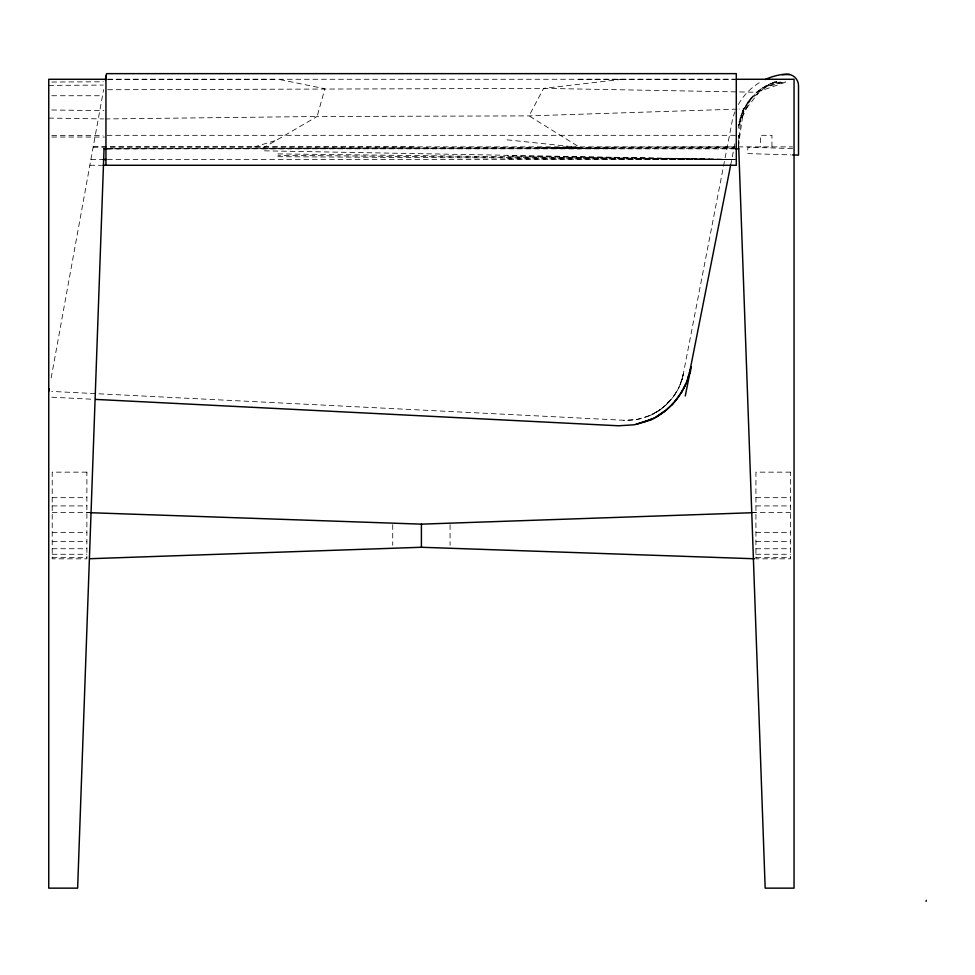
<?xml version="1.0" encoding="UTF-8"?>
<svg xmlns="http://www.w3.org/2000/svg" width="975" height="975" viewBox="0 0 975 975"><rect width="100%" height="100%" fill="white"/><g stroke="black" fill="none" stroke-linecap="round" stroke-linejoin="round"><path stroke-width="0.73" stroke-dasharray="4.88 3.66" d="M738.721 147.688L738.733 135.318L738.733 148.102M735.747 148.858L105.556 148.773L738.27 146.872L740.988 115.269L743.669 108.907L756.649 92.247L762.328 87.994L774.832 81.998L777.782 81.583M738.27 146.872L743.669 108.907L739.111 109.054M51.175 377.922L103.618 89.602M730.628 165.275L734.943 143.41M682.927 375.875L731.445 125.178A59.755 59.755 0 0 1 734.882 111.881M680.087 384.662L683.426 373.523C678.685 401.127 651.641 422.175 623.793 420.262L51.772 391.426M682.902 375.936C679.794 389.122 671.885 401.091 660.953 409.086M738.16 128.237L743.669 108.907M742.852 110.614L751.786 96.988L738.477 125.592C741.487 105.312 756.466 87.153 776.417 81.717M681.659 380.384L682.329 378.166M738.477 125.592L748.325 101.254L769.299 84.167L782.401 81.583M673.908 395.874L678.247 388.659M740.988 115.269L762.328 87.994L785.399 81.656M665.998 404.918L671.434 399.128L663.098 407.44M652.129 414.436L660.087 409.719M262.604 148.298L317.107 116.5L529.047 115.891L737.588 109.102M107.677 89.737L543.611 88.372L756.649 92.247L774.832 81.998M649.533 415.63L637.162 419.384L623.793 420.262M776.575 81.815L764.51 86.653L785.192 81.486M756.649 92.247L786.862 81.778M253.951 147.03L277.924 139.839M622.172 79.28L543.611 88.372L529.047 115.891L579.711 147.347L539.26 147.944M751.762 512.74L755.93 512.594M105.105 118.95L317.107 116.5L324.894 88.749L278.411 79.28M48.75 85.41L103.289 85.069M51.785 82.022L103.399 81.778M262.726 148.797L357.923 148.505M108.578 148.761L734.187 147.7M611.8 148.237L551.655 148.383L580.088 148.834M736.283 79.268L105.946 79.28L277.924 79.28M578.699 79.28L734.76 79.243M51.76 95.745L102.923 95.745M107.092 135.318L737.222 135.318M51.76 135.452L103.009 135.452M51.76 137.048L104.459 137.048M93.21 146.872L734.76 146.872M738.721 147.542L738.697 146.884L792.578 146.872M93.173 147.03L414.728 147.03M321.653 148.358L357.91 148.346M105.568 148.773L737.222 148.261M90.907 159.498L106.129 159.498M107.457 159.498L736.283 159.498L277.924 155.293M89.858 165.275L101.558 165.275M52.211 497.677L86.885 497.677M755.93 497.677L790.591 497.677M52.211 505.915L86.885 505.915M755.93 505.915L790.591 505.915M52.211 512.594L91.053 512.594M751.762 512.594L790.591 512.594M52.211 532.46L86.885 532.46M755.93 532.46L790.591 532.46M52.211 541.369L86.885 541.369M755.93 541.369L790.591 541.369M52.211 548.742L86.885 548.742M755.93 548.742L790.591 548.742M52.211 554.263L86.885 554.263M755.93 554.263L790.591 554.263M52.211 557.663L86.885 557.663M755.93 557.663L790.591 557.663M507.11 158.803L736.283 159.498M277.924 156.695L734.76 159.486L263.53 150.808M277.924 153.892L734.76 159.486L507.11 155.988M51.736 109.992L103.911 110.65M48.75 118.097L103.582 118.926M792.565 148.566L747.837 147.213L747.642 153.587L791.03 154.891M86.885 512.594L91.041 512.74M51.785 397.203L92.698 399.263M507.11 139.839L575.506 147.03M771.944 146.872L771.944 135.318L760.378 135.318L760.378 146.872M450.072 524.635L450.072 545.305M392.73 524.635L392.73 545.305M738.355 104.52A59.755 59.755 0 0 1 761.633 81.364M661.026 409.244A143.142 87.75 75.7 0 1 649.545 415.679M660.014 409.585A140.705 88.091 71.1 0 1 653.737 413.522M86.885 472.156L52.211 472.156L52.211 558.821L86.885 558.821L86.885 472.156M790.591 472.156L755.93 472.156L755.93 558.821L790.591 558.821L790.591 472.156"/><path stroke-width="1.46" d="M105.946 78.987L105.946 76.818L105.946 165.275M107.067 148.761L104.045 148.773L77.634 888.14L48.75 888.14L48.75 79.28L106.543 79.28M105.946 78.207L106.129 75.818M48.75 391.268L49.213 388.732M105.385 79.889L106.531 73.649L736.283 73.637L736.283 165.275L103.021 165.275M926.067 901.388L926.25 900.388M689.496 372.889L730.653 165.141M686.961 381.079L690.142 369.988M687.899 378.434L688.752 375.716M686.961 381.103L683.633 388.525M664.67 411.279L657.053 416.423C669.862 408.988 680.136 397.325 685.925 383.675M681.013 393.12L684.828 386.124M682.305 390.963L674.956 401.42M671.726 404.978L676.589 399.433M673.335 403.272L666.376 409.902L656.955 416.483M657.077 416.508A160.448 101.827 78.7 0 1 651.081 419.591L634.237 424.795L618.638 425.783L95.733 399.409M636.431 424.369L651.068 419.53M91.041 512.74L421.407 524.148L751.762 512.74M89.919 558.712L421.407 547.268L754.406 558.76M789.848 74.539L782.316 74.6L786.069 74.198A11.554 11.554 0 0 1 798.513 85.727L798.513 155.123L792.529 154.94M104.045 148.773L107.067 148.773M736.259 79.28L794.052 79.28L794.052 888.14L765.168 888.14L738.745 148.407M735.747 148.858L738.77 148.858M102.936 159.498L106.129 159.498M421.407 524.148L421.407 547.268M765.29 79.511A59.755 59.755 0 0 1 782.303 74.49M656.992 416.617A161.789 102.704 78.5 0 1 649.033 420.518M650.947 419.165A167.688 106.702 77.4 0 1 642.793 422.553M691.36 366.71A125.251 9.738 -81.3 0 1 690.032 373.34M689.776 373.413A125.47 0.719 -78.9 0 1 685.267 395.935"/></g></svg>
